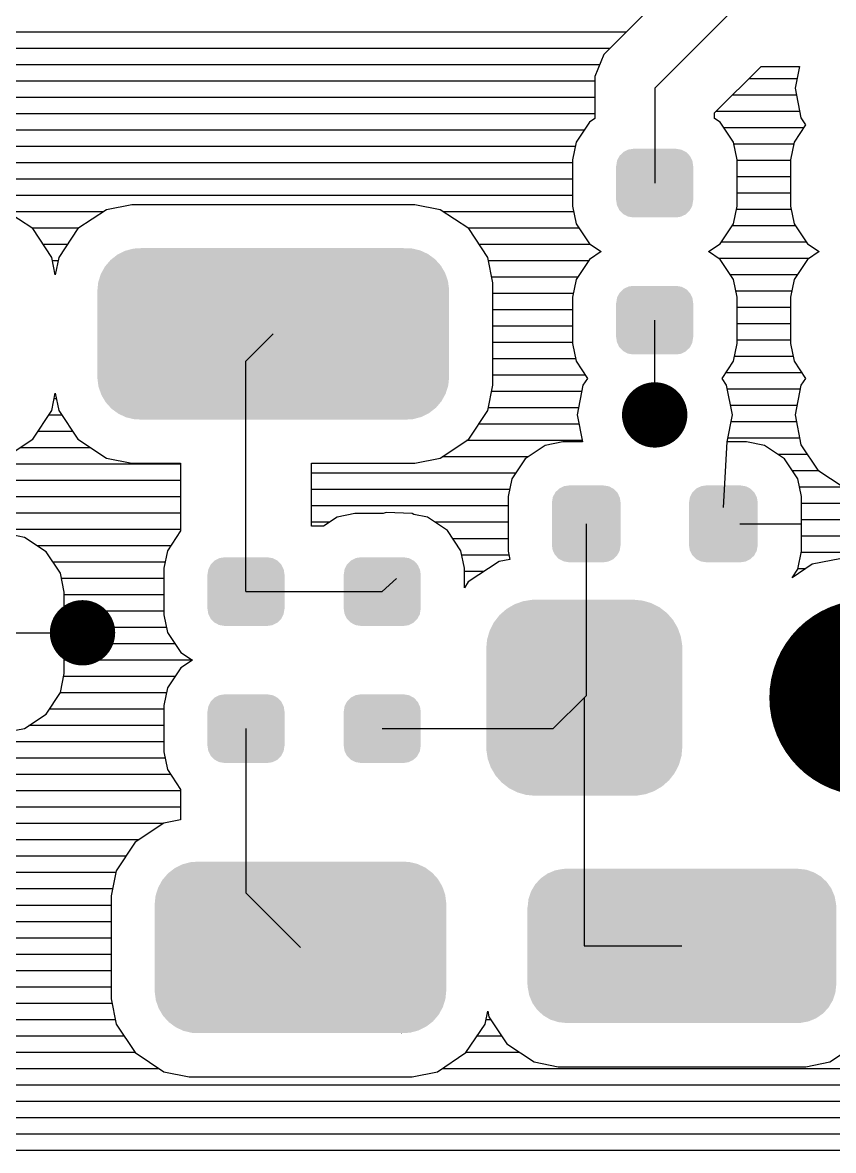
# Model space of a CAD drawing. Extents: x 295 to 953, y 10 to 290.
# Drawn here: x 702.71 to 724.44, y 136.41 to 166.66 of the extents above; entities that cross this region are included whole.
import ezdxf

# ---------------------------------------------------------------- set-up
doc = ezdxf.new("R2010")
doc.units = 0
doc.header["$LTSCALE"] = 5
doc.header["$MEASUREMENT"] = 0
doc.layers.get('0').update_dxf_attribs({"linetype": 'CONTINUOUS', "lineweight": 25})
doc.layers.add('DV-PEI-A6_BOT', color=7, linetype='CONTINUOUS')

msp = doc.modelspace()

# ---------------------------------------------------------------- linework, layer by layer
for points, const_width in [([(720.092, 156.137, -1), (719.216, 156.137, -1)], 0.876), ([(704.757, 150.295, -1), (703.881, 150.295, -1)], 0.876), ([(726.67, 148.554, -1), (724.042, 148.554, -1)], 2.629)]:
    msp.add_lwpolyline(points, format="xyb", close=True, dxfattribs=dict(const_width=const_width))
for points in [[(720.66, 162.958), (720.604, 163.075), (718.646, 162.958), (718.707, 163.075)], [(720.604, 163.075), (720.592, 163.088), (718.707, 163.075), (718.714, 163.088)], [(720.592, 163.088), (720.503, 163.18), (718.714, 163.088), (718.809, 163.18)], [(720.503, 163.18), (720.485, 163.19), (718.809, 163.18), (718.818, 163.19)], [(720.485, 163.19), (720.374, 163.249), (718.818, 163.19), (718.94, 163.249)], [(720.374, 163.249), (720.346, 163.253), (718.94, 163.249), (718.949, 163.253)], [(720.346, 163.253), (720.23, 163.273), (718.949, 163.253), (719.079, 163.273)], [(720.688, 161.891), (720.688, 162.814), (718.62, 161.891), (718.62, 162.814)], [(720.685, 162.814), (720.667, 162.944), (718.623, 162.814), (718.644, 162.944)], [(720.667, 162.944), (720.66, 162.958), (718.644, 162.944), (718.646, 162.958)], [(720.664, 161.762), (720.685, 161.891), (718.642, 161.762), (718.623, 161.891)], [(720.662, 161.747), (720.664, 161.762), (718.649, 161.747), (718.642, 161.762)], [(720.601, 161.63), (720.662, 161.747), (718.705, 161.63), (718.649, 161.747)], [(720.595, 161.618), (720.601, 161.63), (718.717, 161.618), (718.705, 161.63)], [(720.499, 161.525), (720.595, 161.618), (718.806, 161.525), (718.717, 161.618)], [(720.49, 161.516), (720.499, 161.525), (718.823, 161.516), (718.806, 161.525)], [(720.369, 161.457), (720.49, 161.516), (718.935, 161.457), (718.823, 161.516)], [(720.359, 161.452), (720.369, 161.457), (718.963, 161.452), (718.935, 161.457)], [(720.23, 161.433), (720.359, 161.452), (719.079, 161.433), (718.963, 161.452)], [(713.369, 160.549), (713.165, 160.597), (705.503, 160.549), (705.684, 160.597)], [(713.165, 160.597), (713.144, 160.602), (705.684, 160.597), (705.767, 160.602)], [(713.144, 160.602), (712.912, 160.609), (705.767, 160.602), (705.883, 160.609)], [(705.949, 160.609), (705.915, 160.611), (705.883, 160.609), (705.915, 160.611)], [(713.787, 160.292), (713.766, 160.314), (705.071, 160.292), (705.1, 160.314)], [(713.766, 160.314), (713.603, 160.434), (705.1, 160.314), (705.253, 160.434)], [(713.603, 160.434), (713.58, 160.452), (705.253, 160.434), (705.288, 160.452)], [(713.58, 160.452), (713.394, 160.537), (705.288, 160.452), (705.46, 160.537)], [(713.394, 160.537), (713.369, 160.549), (705.46, 160.537), (705.503, 160.549)], [(714.039, 159.943), (713.938, 160.115), (704.825, 159.943), (704.92, 160.115)], [(713.938, 160.115), (713.921, 160.143), (704.92, 160.115), (704.944, 160.143)], [(713.921, 160.143), (713.787, 160.292), (704.944, 160.143), (705.071, 160.292)], [(714.145, 159.494), (714.119, 159.691), (704.72, 159.494), (704.739, 159.691)], [(714.119, 159.691), (714.115, 159.724), (704.739, 159.691), (704.75, 159.724)], [(714.115, 159.724), (714.05, 159.912), (704.75, 159.724), (704.808, 159.912)], [(714.05, 159.912), (714.039, 159.943), (704.808, 159.912), (704.825, 159.943)], [(714.145, 159.461), (714.145, 159.494), (704.716, 159.461), (704.72, 159.494)], [(714.145, 159.458), (714.145, 159.461), (704.716, 159.458), (704.716, 159.461)], [(714.145, 157.162), (714.145, 159.458), (704.716, 157.162), (704.716, 159.458)], [(720.66, 159.284), (720.604, 159.401), (718.646, 159.284), (718.707, 159.401)], [(720.604, 159.401), (720.592, 159.413), (718.707, 159.401), (718.714, 159.413)], [(720.592, 159.413), (720.503, 159.506), (718.714, 159.413), (718.809, 159.506)], [(720.503, 159.506), (720.485, 159.515), (718.809, 159.506), (718.818, 159.515)], [(720.485, 159.515), (720.374, 159.574), (718.818, 159.515), (718.94, 159.574)], [(720.374, 159.574), (720.346, 159.579), (718.94, 159.574), (718.949, 159.579)], [(720.346, 159.579), (720.23, 159.598), (718.949, 159.579), (719.079, 159.598)], [(720.688, 158.217), (720.688, 159.14), (718.62, 158.217), (718.62, 159.14)], [(720.685, 159.14), (720.667, 159.269), (718.623, 159.14), (718.644, 159.269)], [(720.667, 159.269), (720.66, 159.284), (718.644, 159.269), (718.646, 159.284)], [(720.664, 158.087), (720.685, 158.217), (718.642, 158.087), (718.623, 158.217)], [(720.662, 158.072), (720.664, 158.087), (718.649, 158.072), (718.642, 158.087)], [(720.601, 157.955), (720.662, 158.072), (718.705, 157.955), (718.649, 158.072)], [(720.595, 157.943), (720.601, 157.955), (718.717, 157.943), (718.705, 157.955)], [(720.499, 157.85), (720.595, 157.943), (718.806, 157.85), (718.717, 157.943)], [(720.49, 157.841), (720.499, 157.85), (718.823, 157.841), (718.806, 157.85)], [(720.369, 157.782), (720.49, 157.841), (718.935, 157.782), (718.823, 157.841)], [(720.359, 157.777), (720.369, 157.782), (718.963, 157.777), (718.935, 157.782)], [(720.23, 157.758), (720.359, 157.777), (719.079, 157.758), (718.963, 157.777)], [(714.145, 157.159), (714.145, 157.162), (704.716, 157.159), (704.716, 157.162)], [(714.142, 157.125), (714.145, 157.159), (704.717, 157.125), (704.716, 157.159)], [(714.122, 156.929), (714.142, 157.125), (704.742, 156.929), (704.717, 157.125)], [(714.112, 156.896), (714.122, 156.929), (704.747, 156.896), (704.742, 156.929)], [(714.053, 156.708), (714.112, 156.896), (704.812, 156.708), (704.747, 156.896)], [(714.036, 156.677), (714.053, 156.708), (704.822, 156.677), (704.812, 156.708)], [(713.941, 156.505), (714.036, 156.677), (704.924, 156.505), (704.822, 156.677)], [(713.918, 156.477), (713.941, 156.505), (704.94, 156.477), (704.924, 156.505)], [(713.791, 156.328), (713.918, 156.477), (705.074, 156.328), (704.94, 156.477)], [(713.761, 156.305), (713.791, 156.328), (705.095, 156.305), (705.074, 156.328)], [(713.608, 156.186), (713.761, 156.305), (705.258, 156.186), (705.095, 156.305)], [(713.573, 156.168), (713.608, 156.186), (705.282, 156.168), (705.258, 156.186)], [(713.401, 156.082), (713.573, 156.168), (705.467, 156.082), (705.282, 156.168)], [(713.358, 156.071), (713.401, 156.082), (705.492, 156.071), (705.467, 156.082)], [(713.177, 156.023), (713.358, 156.071), (705.697, 156.023), (705.492, 156.071)], [(713.095, 156.018), (713.177, 156.023), (705.717, 156.018), (705.697, 156.023)], [(712.978, 156.011), (713.095, 156.018), (705.949, 156.011), (705.717, 156.018)], [(712.946, 156.009), (712.978, 156.011), (712.946, 156.009), (712.912, 156.011)], [(718.395, 154.228), (718.281, 154.246), (717.23, 154.228), (717.358, 154.246)], [(718.281, 154.246), (718.281, 154.25), (717.358, 154.246), (717.358, 154.25)], [(722.07, 154.228), (721.956, 154.246), (720.904, 154.228), (721.033, 154.246)], [(721.956, 154.246), (721.956, 154.25), (721.033, 154.246), (721.033, 154.25)], [(718.713, 153.935), (718.657, 154.051), (716.924, 153.935), (716.986, 154.051)], [(718.657, 154.051), (718.644, 154.064), (716.986, 154.051), (716.992, 154.064)], [(718.644, 154.064), (718.555, 154.155), (716.992, 154.064), (717.088, 154.155)], [(718.555, 154.155), (718.537, 154.165), (717.088, 154.155), (717.098, 154.165)], [(718.537, 154.165), (718.425, 154.223), (717.098, 154.165), (717.22, 154.223)], [(718.425, 154.223), (718.395, 154.228), (717.22, 154.223), (717.23, 154.228)], [(722.388, 153.935), (722.331, 154.051), (720.599, 153.935), (720.66, 154.051)], [(722.331, 154.051), (722.318, 154.064), (720.66, 154.051), (720.667, 154.064)], [(722.318, 154.064), (722.229, 154.155), (720.667, 154.064), (720.763, 154.155)], [(722.229, 154.155), (722.211, 154.165), (720.763, 154.155), (720.773, 154.165)], [(722.211, 154.165), (722.1, 154.223), (720.773, 154.165), (720.894, 154.223)], [(722.1, 154.223), (722.07, 154.228), (720.894, 154.223), (720.904, 154.228)], [(718.74, 153.791), (718.72, 153.92), (716.9, 153.791), (716.921, 153.92)], [(718.74, 153.788), (718.74, 153.791), (716.9, 153.788), (716.9, 153.791)], [(718.74, 152.643), (718.74, 153.788), (716.9, 152.643), (716.9, 153.788)], [(718.72, 153.92), (718.713, 153.935), (716.921, 153.92), (716.924, 153.935)], [(722.415, 153.791), (722.395, 153.92), (720.574, 153.791), (720.596, 153.92)], [(722.415, 153.788), (722.415, 153.791), (720.574, 153.788), (720.574, 153.791)], [(722.415, 152.643), (722.415, 153.788), (720.574, 152.643), (720.574, 153.788)], [(722.395, 153.92), (722.388, 153.935), (720.596, 153.92), (720.599, 153.935)], [(718.74, 152.64), (718.74, 152.643), (716.9, 152.64), (716.9, 152.643)], [(718.718, 152.512), (718.74, 152.64), (716.919, 152.512), (716.9, 152.64)], [(718.715, 152.496), (718.718, 152.512), (716.927, 152.496), (716.919, 152.512)], [(718.654, 152.381), (718.715, 152.496), (716.983, 152.381), (716.927, 152.496)], [(722.415, 152.64), (722.415, 152.643), (720.574, 152.64), (720.574, 152.643)], [(722.393, 152.512), (722.415, 152.64), (720.594, 152.512), (720.574, 152.64)], [(722.39, 152.496), (722.393, 152.512), (720.601, 152.496), (720.594, 152.512)], [(722.329, 152.381), (722.39, 152.496), (720.658, 152.381), (720.601, 152.496)], [(709.65, 152.121), (709.638, 152.134), (707.753, 152.121), (707.76, 152.134)], [(709.638, 152.134), (709.549, 152.227), (707.76, 152.134), (707.855, 152.227)], [(709.549, 152.227), (709.532, 152.236), (707.855, 152.227), (707.864, 152.236)], [(709.532, 152.236), (709.42, 152.295), (707.864, 152.236), (707.986, 152.295)], [(709.42, 152.295), (709.392, 152.3), (707.986, 152.295), (707.996, 152.3)], [(709.392, 152.3), (709.276, 152.319), (707.996, 152.3), (708.125, 152.319)], [(713.301, 152.121), (713.289, 152.134), (711.405, 152.121), (711.411, 152.134)], [(713.289, 152.134), (713.2, 152.227), (711.411, 152.134), (711.506, 152.227)], [(713.2, 152.227), (713.183, 152.236), (711.506, 152.227), (711.516, 152.236)], [(713.183, 152.236), (713.071, 152.295), (711.516, 152.236), (711.637, 152.295)], [(713.071, 152.295), (713.043, 152.3), (711.637, 152.295), (711.647, 152.3)], [(713.043, 152.3), (712.927, 152.319), (711.647, 152.3), (711.776, 152.319)], [(718.647, 152.368), (718.654, 152.381), (716.996, 152.368), (716.983, 152.381)], [(718.552, 152.276), (718.647, 152.368), (717.085, 152.276), (716.996, 152.368)], [(718.542, 152.267), (718.552, 152.276), (717.103, 152.267), (717.085, 152.276)], [(718.42, 152.209), (718.542, 152.267), (717.214, 152.209), (717.103, 152.267)], [(718.41, 152.204), (718.42, 152.209), (717.244, 152.204), (717.214, 152.209)], [(718.281, 152.186), (718.41, 152.204), (717.358, 152.186), (717.244, 152.204)], [(718.281, 152.182), (718.281, 152.186), (717.358, 152.182), (717.358, 152.186)], [(722.322, 152.368), (722.329, 152.381), (720.67, 152.368), (720.658, 152.381)], [(722.226, 152.276), (722.322, 152.368), (720.759, 152.276), (720.67, 152.368)], [(722.216, 152.267), (722.226, 152.276), (720.778, 152.267), (720.759, 152.276)], [(722.095, 152.209), (722.216, 152.267), (720.889, 152.209), (720.778, 152.267)], [(722.084, 152.204), (722.095, 152.209), (720.919, 152.204), (720.889, 152.209)], [(721.956, 152.186), (722.084, 152.204), (721.033, 152.186), (720.919, 152.204)], [(721.956, 152.182), (721.956, 152.186), (721.033, 152.182), (721.033, 152.186)], [(709.734, 150.937), (709.734, 151.86), (707.666, 150.937), (707.666, 151.86)], [(709.732, 151.86), (709.713, 151.99), (707.669, 151.86), (707.69, 151.99)], [(709.713, 151.99), (709.706, 152.004), (707.69, 151.99), (707.693, 152.004)], [(709.706, 152.004), (709.65, 152.121), (707.693, 152.004), (707.753, 152.121)], [(713.386, 150.937), (713.386, 151.86), (711.318, 150.937), (711.318, 151.86)], [(713.383, 151.86), (713.364, 151.99), (711.321, 151.86), (711.341, 151.99)], [(713.364, 151.99), (713.357, 152.004), (711.341, 151.99), (711.344, 152.004)], [(713.357, 152.004), (713.301, 152.121), (711.344, 152.004), (711.405, 152.121)], [(709.711, 150.808), (709.732, 150.937), (707.688, 150.808), (707.669, 150.937)], [(713.362, 150.808), (713.383, 150.937), (711.339, 150.808), (711.321, 150.937)], [(719.982, 150.826), (719.845, 150.932), (715.56, 150.826), (715.681, 150.932)], [(719.845, 150.932), (719.786, 150.978), (715.681, 150.932), (715.758, 150.978)], [(719.786, 150.978), (719.629, 151.058), (715.758, 150.978), (715.894, 151.058)], [(719.629, 151.058), (719.566, 151.09), (715.894, 151.058), (715.984, 151.09)], [(719.566, 151.09), (719.389, 151.142), (715.984, 151.09), (716.127, 151.142)], [(719.389, 151.142), (719.328, 151.159), (716.127, 151.142), (716.239, 151.159)], [(719.328, 151.159), (719.108, 151.18), (716.239, 151.159), (716.372, 151.18)], [(719.108, 151.18), (719.082, 151.183), (716.372, 151.18), (716.453, 151.183)], [(709.708, 150.793), (709.711, 150.808), (707.695, 150.793), (707.688, 150.808)], [(709.647, 150.676), (709.708, 150.793), (707.751, 150.676), (707.695, 150.793)], [(709.641, 150.664), (709.647, 150.676), (707.763, 150.664), (707.751, 150.676)], [(709.546, 150.571), (709.641, 150.664), (707.852, 150.571), (707.763, 150.664)], [(713.36, 150.793), (713.362, 150.808), (711.346, 150.793), (711.339, 150.808)], [(713.299, 150.676), (713.36, 150.793), (711.402, 150.676), (711.346, 150.793)], [(713.292, 150.664), (713.299, 150.676), (711.414, 150.664), (711.402, 150.676)], [(713.197, 150.571), (713.292, 150.664), (711.503, 150.571), (711.414, 150.664)], [(720.185, 150.573), (720.146, 150.64), (715.343, 150.573), (715.395, 150.64)], [(720.146, 150.64), (720.033, 150.769), (715.395, 150.64), (715.495, 150.769)], [(720.033, 150.769), (719.982, 150.826), (715.495, 150.769), (715.56, 150.826)], [(709.536, 150.562), (709.546, 150.571), (707.869, 150.562), (707.852, 150.571)], [(709.415, 150.503), (709.536, 150.562), (707.981, 150.503), (707.869, 150.562)], [(709.405, 150.498), (709.415, 150.503), (708.009, 150.498), (707.981, 150.503)], [(709.276, 150.479), (709.405, 150.498), (708.125, 150.479), (708.009, 150.498)], [(713.188, 150.562), (713.197, 150.571), (711.52, 150.562), (711.503, 150.571)], [(713.066, 150.503), (713.188, 150.562), (711.632, 150.503), (711.52, 150.562)], [(713.056, 150.498), (713.066, 150.503), (711.66, 150.498), (711.632, 150.503)], [(712.927, 150.479), (713.056, 150.498), (711.776, 150.479), (711.66, 150.498)], [(720.355, 150.194), (720.298, 150.352), (715.185, 150.194), (715.231, 150.352)], [(720.298, 150.352), (720.271, 150.427), (715.231, 150.352), (715.269, 150.427)], [(720.271, 150.427), (720.185, 150.573), (715.269, 150.427), (715.343, 150.573)], [(720.394, 149.949), (720.368, 150.115), (715.146, 149.949), (715.162, 150.115)], [(720.368, 150.115), (720.355, 150.194), (715.162, 150.115), (715.185, 150.194)], [(720.396, 149.868), (720.394, 149.949), (715.138, 149.868), (715.146, 149.949)], [(720.396, 147.239), (720.396, 149.868), (715.138, 147.239), (715.138, 149.868)], [(709.638, 148.459), (709.549, 148.552), (707.76, 148.459), (707.855, 148.552)], [(709.549, 148.552), (709.532, 148.561), (707.855, 148.552), (707.864, 148.561)], [(709.532, 148.561), (709.42, 148.62), (707.864, 148.561), (707.986, 148.62)], [(709.42, 148.62), (709.392, 148.625), (707.986, 148.62), (707.996, 148.625)], [(709.392, 148.625), (709.276, 148.644), (707.996, 148.625), (708.125, 148.644)], [(713.289, 148.459), (713.2, 148.552), (711.411, 148.459), (711.506, 148.552)], [(713.2, 148.552), (713.183, 148.561), (711.506, 148.552), (711.516, 148.561)], [(713.183, 148.561), (713.071, 148.62), (711.516, 148.561), (711.637, 148.62)], [(713.071, 148.62), (713.043, 148.625), (711.637, 148.62), (711.647, 148.625)], [(713.043, 148.625), (712.927, 148.644), (711.647, 148.625), (711.776, 148.644)], [(709.732, 148.186), (709.713, 148.315), (707.669, 148.186), (707.69, 148.315)], [(709.713, 148.315), (709.706, 148.33), (707.69, 148.315), (707.693, 148.33)], [(709.706, 148.33), (709.65, 148.447), (707.693, 148.33), (707.753, 148.447)], [(709.65, 148.447), (709.638, 148.459), (707.753, 148.447), (707.76, 148.459)], [(713.383, 148.186), (713.364, 148.315), (711.321, 148.186), (711.341, 148.315)], [(713.364, 148.315), (713.357, 148.33), (711.341, 148.315), (711.344, 148.33)], [(713.357, 148.33), (713.301, 148.447), (711.344, 148.33), (711.405, 148.447)], [(713.301, 148.447), (713.289, 148.459), (711.405, 148.447), (711.411, 148.459)], [(709.734, 147.263), (709.734, 148.186), (707.666, 147.263), (707.666, 148.186)], [(713.386, 147.263), (713.386, 148.186), (711.318, 147.263), (711.318, 148.186)], [(709.711, 147.133), (709.732, 147.263), (707.688, 147.133), (707.669, 147.263)], [(709.708, 147.119), (709.711, 147.133), (707.695, 147.119), (707.688, 147.133)], [(709.647, 147.002), (709.708, 147.119), (707.751, 147.002), (707.695, 147.119)], [(709.641, 146.989), (709.647, 147.002), (707.763, 146.989), (707.751, 147.002)], [(709.546, 146.896), (709.641, 146.989), (707.852, 146.896), (707.763, 146.989)], [(713.362, 147.133), (713.383, 147.263), (711.339, 147.133), (711.321, 147.263)], [(713.36, 147.119), (713.362, 147.133), (711.346, 147.119), (711.339, 147.133)], [(713.299, 147.002), (713.36, 147.119), (711.402, 147.002), (711.346, 147.119)], [(713.292, 146.989), (713.299, 147.002), (711.414, 146.989), (711.402, 147.002)], [(713.197, 146.896), (713.292, 146.989), (711.503, 146.896), (711.414, 146.989)], [(720.388, 147.158), (720.396, 147.239), (715.141, 147.158), (715.138, 147.239)], [(720.373, 146.993), (720.388, 147.158), (715.167, 146.993), (715.141, 147.158)], [(720.35, 146.914), (720.373, 146.993), (715.179, 146.914), (715.167, 146.993)], [(709.536, 146.887), (709.546, 146.896), (707.869, 146.887), (707.852, 146.896)], [(709.415, 146.828), (709.536, 146.887), (707.981, 146.828), (707.869, 146.887)], [(709.405, 146.824), (709.415, 146.828), (708.009, 146.824), (707.981, 146.828)], [(709.276, 146.804), (709.405, 146.824), (708.125, 146.804), (708.009, 146.824)], [(713.188, 146.887), (713.197, 146.896), (711.52, 146.887), (711.503, 146.896)], [(713.066, 146.828), (713.188, 146.887), (711.632, 146.828), (711.52, 146.887)], [(713.056, 146.824), (713.066, 146.828), (711.66, 146.824), (711.632, 146.828)], [(712.927, 146.804), (713.056, 146.824), (711.776, 146.804), (711.66, 146.824)], [(720.304, 146.755), (720.35, 146.914), (715.236, 146.755), (715.179, 146.914)], [(720.266, 146.681), (720.304, 146.755), (715.263, 146.681), (715.236, 146.755)], [(720.191, 146.535), (720.266, 146.681), (715.349, 146.535), (715.263, 146.681)], [(720.139, 146.467), (720.191, 146.535), (715.389, 146.467), (715.349, 146.535)], [(720.039, 146.339), (720.139, 146.467), (715.502, 146.339), (715.389, 146.467)], [(719.974, 146.282), (720.039, 146.339), (715.552, 146.282), (715.502, 146.339)], [(719.854, 146.175), (719.974, 146.282), (715.689, 146.175), (715.552, 146.282)], [(719.776, 146.13), (719.854, 146.175), (715.748, 146.13), (715.689, 146.175)], [(719.64, 146.05), (719.776, 146.13), (715.905, 146.05), (715.748, 146.13)], [(719.551, 146.017), (719.64, 146.05), (715.969, 146.017), (715.905, 146.05)], [(719.407, 145.966), (719.551, 146.017), (716.146, 145.966), (715.969, 146.017)], [(719.295, 145.948), (719.407, 145.966), (716.206, 145.948), (716.146, 145.966)], [(719.163, 145.927), (719.295, 145.948), (716.426, 145.927), (716.206, 145.948)], [(719.082, 145.925), (719.163, 145.927), (716.453, 145.925), (716.426, 145.927)], [(713.69, 143.863), (713.527, 143.983), (706.636, 143.863), (706.789, 143.983)], [(713.527, 143.983), (713.504, 144.001), (706.789, 143.983), (706.825, 144.001)], [(713.504, 144.001), (713.318, 144.086), (706.825, 144.001), (706.997, 144.086)], [(713.318, 144.086), (713.293, 144.098), (706.997, 144.086), (707.04, 144.098)], [(713.293, 144.098), (713.089, 144.146), (707.04, 144.098), (707.221, 144.146)], [(713.089, 144.146), (713.068, 144.151), (707.221, 144.146), (707.303, 144.151)], [(713.068, 144.151), (712.836, 144.158), (707.303, 144.151), (707.42, 144.158)], [(707.485, 144.158), (707.452, 144.16), (707.42, 144.158), (707.452, 144.16)], [(723.708, 143.944), (723.519, 143.964), (717.09, 143.944), (717.201, 143.964)], [(723.519, 143.964), (723.489, 143.968), (717.201, 143.964), (717.279, 143.968)], [(723.489, 143.968), (723.489, 143.971), (717.279, 143.968), (717.279, 143.971)], [(713.963, 143.492), (713.862, 143.664), (706.362, 143.492), (706.457, 143.664)], [(713.862, 143.664), (713.846, 143.692), (706.457, 143.664), (706.48, 143.692)], [(713.846, 143.692), (713.711, 143.84), (706.48, 143.692), (706.607, 143.84)], [(713.711, 143.84), (713.69, 143.863), (706.607, 143.84), (706.636, 143.863)], [(724.266, 143.613), (724.158, 143.713), (716.51, 143.613), (716.603, 143.713)], [(724.158, 143.713), (724.105, 143.762), (716.603, 143.713), (716.673, 143.762)], [(724.105, 143.762), (723.976, 143.839), (716.673, 143.762), (716.783, 143.839)], [(723.976, 143.839), (723.916, 143.874), (716.783, 143.839), (716.867, 143.874)], [(723.916, 143.874), (723.767, 143.924), (716.867, 143.874), (716.985, 143.924)], [(723.767, 143.924), (723.708, 143.944), (716.985, 143.924), (717.09, 143.944)], [(714.039, 143.273), (713.974, 143.461), (706.286, 143.273), (706.345, 143.461)], [(713.974, 143.461), (713.963, 143.492), (706.345, 143.461), (706.362, 143.492)], [(724.477, 143.231), (724.421, 143.363), (716.298, 143.231), (716.342, 143.363)], [(724.421, 143.363), (724.392, 143.433), (716.342, 143.363), (716.383, 143.433)], [(724.392, 143.433), (724.309, 143.552), (716.383, 143.433), (716.454, 143.552)], [(724.309, 143.552), (724.266, 143.613), (716.454, 143.552), (716.51, 143.613)], [(714.069, 143.043), (714.043, 143.24), (706.256, 143.043), (706.276, 143.24)], [(714.043, 143.24), (714.039, 143.273), (706.276, 143.24), (706.286, 143.273)], [(724.517, 143.015), (724.491, 143.155), (716.257, 143.015), (716.272, 143.155)], [(724.491, 143.155), (724.477, 143.231), (716.272, 143.155), (716.298, 143.231)], [(714.072, 140.711), (714.072, 143.007), (706.25, 140.711), (706.25, 143.007)], [(714.069, 143.01), (714.069, 143.043), (706.253, 143.01), (706.256, 143.043)], [(714.069, 143.007), (714.069, 143.01), (706.253, 143.007), (706.253, 143.01)], [(724.523, 140.863), (724.523, 142.937), (716.245, 140.863), (716.245, 142.937)], [(724.521, 142.937), (724.517, 143.015), (716.248, 142.937), (716.257, 143.015)], [(714.069, 140.708), (714.069, 140.711), (706.253, 140.708), (706.253, 140.711)], [(714.066, 140.674), (714.069, 140.708), (706.253, 140.674), (706.253, 140.708)], [(714.046, 140.478), (714.066, 140.674), (706.279, 140.478), (706.253, 140.674)], [(724.512, 140.784), (724.521, 140.863), (716.252, 140.784), (716.248, 140.863)], [(724.497, 140.645), (724.512, 140.784), (716.278, 140.645), (716.252, 140.784)], [(724.471, 140.568), (724.497, 140.645), (716.292, 140.568), (716.278, 140.645)], [(714.036, 140.445), (714.046, 140.478), (706.283, 140.445), (706.279, 140.478)], [(713.977, 140.256), (714.036, 140.445), (706.348, 140.256), (706.283, 140.445)], [(724.427, 140.436), (724.471, 140.568), (716.348, 140.436), (716.292, 140.568)], [(724.385, 140.366), (724.427, 140.436), (716.377, 140.366), (716.348, 140.436)], [(724.315, 140.248), (724.385, 140.366), (716.46, 140.248), (716.377, 140.366)], [(713.96, 140.226), (713.977, 140.256), (706.359, 140.226), (706.348, 140.256)], [(713.865, 140.054), (713.96, 140.226), (706.46, 140.054), (706.359, 140.226)], [(713.842, 140.026), (713.865, 140.054), (706.476, 140.026), (706.46, 140.054)], [(724.259, 140.186), (724.315, 140.248), (716.503, 140.186), (716.46, 140.248)], [(724.166, 140.087), (724.259, 140.186), (716.611, 140.087), (716.503, 140.186)], [(724.095, 140.037), (724.166, 140.087), (716.664, 140.037), (716.611, 140.087)], [(723.986, 139.961), (724.095, 140.037), (716.793, 139.961), (716.664, 140.037)], [(713.715, 139.877), (713.842, 140.026), (706.611, 139.877), (706.476, 140.026)], [(713.686, 139.854), (713.715, 139.877), (706.632, 139.854), (706.611, 139.877)], [(713.532, 139.735), (713.686, 139.854), (706.794, 139.735), (706.632, 139.854)], [(713.497, 139.717), (713.532, 139.735), (706.818, 139.717), (706.794, 139.735)], [(723.902, 139.925), (723.986, 139.961), (716.853, 139.925), (716.793, 139.961)], [(723.784, 139.876), (723.902, 139.925), (717.002, 139.876), (716.853, 139.925)], [(723.679, 139.856), (723.784, 139.876), (717.061, 139.856), (717.002, 139.876)], [(723.568, 139.835), (723.679, 139.856), (717.25, 139.835), (717.061, 139.856)], [(723.489, 139.832), (723.568, 139.835), (717.279, 139.832), (717.25, 139.835)], [(723.489, 139.829), (723.489, 139.832), (717.279, 139.829), (717.279, 139.832)], [(713.325, 139.631), (713.497, 139.717), (707.004, 139.631), (706.818, 139.717)], [(713.282, 139.62), (713.325, 139.631), (707.028, 139.62), (707.004, 139.631)], [(713.101, 139.572), (713.282, 139.62), (707.233, 139.572), (707.028, 139.62)], [(713.019, 139.567), (713.101, 139.572), (707.254, 139.567), (707.233, 139.572)], [(712.902, 139.56), (713.019, 139.567), (707.485, 139.56), (707.254, 139.567)], [(712.87, 139.558), (712.902, 139.56), (712.87, 139.558), (712.836, 139.56)]]:
    msp.add_solid(points)
at = {"layer": 'DV-PEI-A6_BOT'}
for p, q in [((720.939, 168.452), (718.749, 166.261)), ((721.845, 167.09), (719.654, 164.9)), ((718.889, 166.401), (682.885, 166.401)), ((718.749, 166.261), (718.293, 165.805)), ((718.451, 165.963), (682.972, 165.963)), ((718.293, 165.805), (718.048, 165.215)), ((718.176, 165.525), (683.019, 165.525)), ((721.261, 164.234), (722.511, 165.484)), ((722.511, 165.484), (723.533, 165.484)), ((723.533, 165.484), (723.416, 164.9)), ((718.048, 165.215), (718.048, 164.082)), ((723.463, 165.151), (722.184, 165.151)), ((718.048, 165.087), (682.931, 165.087)), ((719.654, 164.9), (719.654, 162.353)), ((723.416, 164.9), (723.574, 164.099)), ((718.048, 164.649), (682.762, 164.649)), ((723.451, 164.713), (721.746, 164.713)), ((721.261, 164.082), (721.261, 164.234)), ((723.539, 164.275), (721.307, 164.275)), ((718.048, 164.21), (688.213, 164.21)), ((717.907, 163.988), (717.551, 163.451)), ((718.048, 164.082), (717.907, 163.988)), ((721.407, 163.988), (721.261, 164.082)), ((721.763, 163.451), (721.407, 163.988)), ((723.574, 164.099), (723.697, 163.912)), ((717.761, 163.772), (688.692, 163.772)), ((723.65, 163.837), (721.506, 163.837)), ((723.697, 163.912), (723.393, 163.451)), ((717.528, 163.334), (688.925, 163.334)), ((717.551, 163.451), (717.452, 162.978)), ((721.862, 162.978), (721.763, 163.451)), ((723.381, 163.398), (721.775, 163.398)), ((723.393, 163.451), (723.294, 162.978)), ((717.452, 162.896), (689.001, 162.896)), ((717.452, 162.978), (717.452, 161.733)), ((721.862, 161.733), (721.862, 162.978)), ((723.294, 162.96), (721.862, 162.96)), ((723.294, 162.978), (723.294, 161.733)), ((717.452, 162.458), (689.001, 162.458)), ((723.294, 162.522), (721.862, 162.522)), ((717.452, 162.02), (689.001, 162.02)), ((723.294, 162.084), (721.862, 162.084)), ((702.987, 161.132), (702.222, 161.64)), ((704.88, 161.581), (702.303, 161.581)), ((704.962, 161.64), (704.196, 161.132)), ((705.639, 161.774), (704.962, 161.64)), ((713.228, 161.774), (705.639, 161.774)), ((713.906, 161.64), (713.228, 161.774)), ((714.671, 161.132), (713.906, 161.64)), ((717.481, 161.581), (713.987, 161.581)), ((717.452, 161.733), (717.551, 161.26)), ((721.763, 161.26), (721.862, 161.733)), ((723.311, 161.646), (721.845, 161.646)), ((723.294, 161.733), (723.393, 161.26)), ((717.551, 161.26), (717.907, 160.723)), ((721.407, 160.723), (721.763, 161.26)), ((723.422, 161.208), (721.734, 161.208)), ((723.393, 161.26), (723.749, 160.723)), ((704.22, 161.143), (702.964, 161.143)), ((703.501, 160.361), (702.987, 161.132)), ((704.196, 161.132), (703.682, 160.361)), ((717.627, 161.143), (714.648, 161.143)), ((715.185, 160.361), (714.671, 161.132)), ((703.916, 160.705), (703.267, 160.705)), ((717.931, 160.705), (714.951, 160.705)), ((717.907, 160.723), (718.217, 160.518)), ((721.097, 160.518), (721.407, 160.723)), ((723.714, 160.769), (721.442, 160.769)), ((723.749, 160.723), (724.059, 160.518)), ((703.589, 159.893), (703.501, 160.361)), ((703.682, 160.361), (703.589, 159.893)), ((715.319, 159.683), (715.185, 160.361)), ((717.907, 160.308), (717.551, 159.77)), ((718.217, 160.518), (717.907, 160.308)), ((721.407, 160.308), (721.097, 160.518)), ((723.784, 160.331), (721.372, 160.331)), ((721.763, 159.77), (721.407, 160.308)), ((723.749, 160.308), (723.393, 159.77)), ((724.059, 160.518), (723.749, 160.308)), ((703.665, 160.267), (703.519, 160.267)), ((717.878, 160.267), (715.203, 160.267)), ((717.586, 159.829), (715.29, 159.829)), ((717.551, 159.77), (717.452, 159.297)), ((723.475, 159.893), (721.681, 159.893)), ((721.862, 159.297), (721.763, 159.77)), ((723.393, 159.77), (723.294, 159.297)), ((715.319, 156.931), (715.319, 159.683)), ((717.475, 159.391), (715.319, 159.391)), ((723.329, 159.455), (721.827, 159.455)), ((717.452, 159.297), (717.452, 158.053)), ((721.862, 158.053), (721.862, 159.297)), ((723.294, 159.297), (723.294, 158.053)), ((717.452, 158.953), (715.319, 158.953)), ((723.294, 159.017), (721.862, 159.017)), ((717.452, 158.514), (715.319, 158.514)), ((719.654, 156.137), (719.654, 158.678)), ((723.294, 158.579), (721.862, 158.579)), ((708.7, 157.58), (709.431, 158.31)), ((717.452, 158.076), (715.319, 158.076)), ((717.452, 158.053), (717.551, 157.58)), ((721.763, 157.58), (721.862, 158.053)), ((723.294, 158.141), (721.862, 158.141)), ((723.294, 158.053), (723.393, 157.58)), ((708.7, 151.399), (708.7, 157.58)), ((717.534, 157.638), (715.319, 157.638)), ((717.551, 157.58), (717.855, 157.118)), ((721.459, 157.118), (721.763, 157.58)), ((723.364, 157.702), (721.792, 157.702)), ((723.393, 157.58), (723.697, 157.118)), ((717.802, 157.2), (715.319, 157.2)), ((717.855, 157.118), (717.732, 156.931)), ((721.582, 156.931), (721.459, 157.118)), ((723.598, 157.264), (721.559, 157.264)), ((723.697, 157.118), (723.574, 156.931)), ((703.501, 156.254), (703.589, 156.721)), ((703.589, 156.721), (703.682, 156.254)), ((715.185, 156.254), (715.319, 156.931)), ((717.697, 156.762), (715.284, 156.762)), ((717.732, 156.931), (717.574, 156.137)), ((721.74, 156.137), (721.582, 156.931)), ((723.551, 156.826), (721.605, 156.826)), ((723.574, 156.931), (723.416, 156.137)), ((703.624, 156.569), (703.559, 156.569)), ((723.463, 156.388), (721.693, 156.388)), ((702.987, 155.488), (703.501, 156.254)), ((703.764, 156.131), (703.419, 156.131)), ((703.682, 156.254), (704.196, 155.488)), ((714.671, 155.488), (715.185, 156.254)), ((717.609, 156.324), (715.197, 156.324)), ((717.574, 156.137), (717.715, 155.418)), ((721.6, 155.418), (721.74, 156.137)), ((723.416, 156.137), (723.574, 155.336)), ((717.621, 155.886), (714.94, 155.886)), ((723.451, 155.95), (721.705, 155.95)), ((702.222, 154.974), (702.987, 155.488)), ((704.056, 155.693), (703.127, 155.693)), ((704.196, 155.488), (704.962, 154.974)), ((713.906, 154.974), (714.671, 155.488)), ((723.539, 155.512), (721.617, 155.512)), ((704.541, 155.255), (702.642, 155.255)), ((717.709, 155.447), (714.613, 155.447)), ((716.721, 155.319), (716.184, 154.963)), ((717.195, 155.418), (716.721, 155.319)), ((717.715, 155.418), (717.195, 155.418)), ((721.494, 153.654), (721.6, 155.418)), ((722.119, 155.418), (721.6, 155.418)), ((722.593, 155.319), (722.119, 155.418)), ((723.13, 154.963), (722.593, 155.319)), ((723.574, 155.336), (724.024, 154.659)), ((704.962, 154.974), (705.639, 154.84)), ((713.228, 154.84), (713.906, 154.974)), ((716.254, 155.009), (713.958, 155.009)), ((716.184, 154.963), (715.822, 154.425)), ((723.749, 155.074), (722.961, 155.074)), ((723.492, 154.425), (723.13, 154.963)), ((706.948, 154.816), (699.499, 154.816)), ((705.639, 154.84), (706.948, 154.84)), ((706.948, 154.84), (706.948, 153.029)), ((710.453, 153.151), (710.453, 154.84)), ((710.453, 154.84), (713.228, 154.84)), ((715.921, 154.571), (710.453, 154.571)), ((724.059, 154.635), (723.346, 154.635)), ((724.024, 154.659), (724.702, 154.209)), ((706.948, 154.378), (699.499, 154.378)), ((715.822, 154.425), (715.728, 153.946)), ((723.586, 153.946), (723.492, 154.425)), ((715.763, 154.133), (710.453, 154.133)), ((715.728, 153.946), (715.728, 152.48)), ((724.748, 154.197), (723.533, 154.197)), ((723.586, 152.48), (723.586, 153.946)), ((706.948, 153.94), (699.342, 153.94)), ((715.728, 153.695), (710.453, 153.695)), ((729.603, 153.759), (723.586, 153.759)), ((706.948, 153.502), (699.061, 153.502)), ((711.142, 153.397), (710.78, 153.151)), ((711.621, 153.49), (711.142, 153.397)), ((712.381, 153.49), (711.621, 153.49)), ((712.457, 153.52), (712.381, 153.49)), ((713.152, 153.49), (712.457, 153.52)), ((713.199, 153.467), (713.152, 153.49)), ((713.567, 153.397), (713.199, 153.467)), ((714.104, 153.035), (713.567, 153.397)), ((706.948, 153.064), (698.892, 153.064)), ((710.938, 153.257), (710.453, 153.257)), ((710.78, 153.151), (710.453, 153.151)), ((715.728, 153.257), (713.771, 153.257)), ((717.82, 153.216), (717.82, 148.606)), ((721.933, 153.216), (723.586, 153.216)), ((729.603, 153.321), (723.586, 153.321)), ((702.765, 152.854), (702.257, 152.953)), ((703.343, 152.468), (702.765, 152.854)), ((706.948, 153.029), (706.597, 152.497)), ((714.461, 152.497), (714.104, 153.035)), ((715.728, 152.818), (714.25, 152.818)), ((729.603, 152.883), (723.586, 152.883)), ((706.685, 152.626), (703.104, 152.626)), ((703.729, 151.89), (703.343, 152.468)), ((706.597, 152.497), (706.498, 152.024)), ((714.56, 152.024), (714.461, 152.497)), ((715.728, 152.48), (715.769, 152.264)), ((723.492, 152.001), (723.586, 152.48)), ((729.609, 152.445), (723.58, 152.445)), ((706.533, 152.188), (703.53, 152.188)), ((715.746, 152.38), (714.484, 152.38)), ((715.483, 152.211), (714.659, 151.662)), ((715.769, 152.264), (715.483, 152.211)), ((723.872, 152.135), (723.34, 151.773)), ((725.356, 152.427), (723.872, 152.135)), ((703.828, 151.381), (703.729, 151.89)), ((706.498, 152.024), (706.498, 150.78)), ((714.56, 151.504), (714.56, 152.024)), ((715.086, 151.942), (714.56, 151.942)), ((723.34, 151.773), (723.492, 152.001)), ((723.685, 152.006), (723.492, 152.006)), ((706.498, 151.749), (703.752, 151.749)), ((712.731, 151.755), (712.352, 151.399)), ((714.659, 151.662), (714.56, 151.504)), ((703.828, 149.202), (703.828, 151.381)), ((706.498, 151.311), (703.828, 151.311)), ((708.7, 151.399), (712.352, 151.399)), ((706.498, 150.873), (703.828, 150.873)), ((706.498, 150.78), (706.597, 150.306)), ((706.568, 150.435), (703.828, 150.435)), ((701.509, 150.295), (704.319, 150.295)), ((701.947, 150.295), (703.828, 150.295)), ((706.597, 150.306), (706.954, 149.769)), ((706.802, 149.997), (703.828, 149.997)), ((706.954, 149.769), (707.263, 149.564)), ((707.263, 149.559), (703.828, 149.559)), ((707.263, 149.564), (706.954, 149.354)), ((703.729, 148.694), (703.828, 149.202)), ((706.802, 149.121), (703.811, 149.121)), ((706.954, 149.354), (706.597, 148.817)), ((706.597, 148.817), (706.498, 148.344)), ((703.343, 148.116), (703.729, 148.694)), ((706.568, 148.682), (703.723, 148.682)), ((716.932, 147.724), (717.767, 148.554)), ((717.82, 148.606), (717.767, 148.554)), ((717.767, 148.554), (717.767, 141.9)), ((706.498, 148.244), (703.431, 148.244)), ((706.498, 148.344), (706.498, 147.099)), ((702.765, 147.73), (703.343, 148.116)), ((702.257, 147.631), (702.765, 147.73)), ((706.498, 147.806), (702.882, 147.806)), ((708.7, 147.724), (708.7, 143.319)), ((712.352, 147.724), (716.932, 147.724)), ((706.498, 147.368), (677.37, 147.368)), ((706.498, 147.099), (706.597, 146.626)), ((706.533, 146.93), (677.808, 146.93)), ((706.685, 146.492), (678.246, 146.492)), ((706.597, 146.626), (706.948, 146.094)), ((706.948, 146.094), (706.948, 145.282)), ((706.948, 146.053), (678.684, 146.053)), ((706.948, 145.615), (679.122, 145.615)), ((706.486, 145.177), (679.561, 145.177)), ((706.498, 145.189), (705.733, 144.681)), ((706.948, 145.282), (706.498, 145.189)), ((705.826, 144.739), (679.999, 144.739)), ((705.733, 144.681), (705.219, 143.909)), ((705.481, 144.301), (680.332, 144.301)), ((705.213, 143.863), (680.513, 143.863)), ((705.219, 143.909), (705.084, 143.238)), ((705.125, 143.425), (680.659, 143.425)), ((705.084, 143.238), (705.084, 140.48)), ((708.7, 143.319), (710.161, 141.859)), ((705.084, 142.986), (680.659, 142.986)), ((705.084, 142.548), (680.659, 142.548)), ((705.084, 142.11), (680.513, 142.11)), ((717.767, 141.9), (720.384, 141.9)), ((705.084, 141.672), (680.332, 141.672)), ((705.084, 141.234), (695.667, 141.234)), ((705.084, 140.796), (696.31, 140.796)), ((705.108, 140.358), (696.607, 140.358)), ((705.084, 140.48), (705.219, 139.803)), ((715.109, 139.803), (715.179, 140.153)), ((715.179, 140.153), (715.208, 140.001)), ((705.195, 139.919), (696.794, 139.919)), ((705.219, 139.803), (705.733, 139.037)), ((714.595, 139.037), (715.109, 139.803)), ((715.261, 139.919), (715.132, 139.919)), ((715.208, 140.001), (715.693, 139.271)), ((705.435, 139.481), (696.882, 139.481)), ((715.553, 139.481), (714.893, 139.481)), ((715.693, 139.271), (716.424, 138.786)), ((724.351, 138.786), (725.081, 139.271)), ((705.727, 139.043), (696.853, 139.043)), ((705.733, 139.037), (706.498, 138.523)), ((713.83, 138.523), (714.595, 139.037)), ((716.032, 139.043), (714.601, 139.043)), ((706.369, 138.605), (696.765, 138.605)), ((706.498, 138.523), (707.176, 138.389)), ((713.152, 138.389), (713.83, 138.523)), ((766.933, 138.605), (713.958, 138.605)), ((716.424, 138.786), (717.066, 138.657)), ((717.066, 138.657), (723.709, 138.657)), ((723.709, 138.657), (724.351, 138.786)), ((707.176, 138.389), (713.152, 138.389)), ((767.266, 138.167), (696.508, 138.167)), ((766.834, 137.729), (696.105, 137.729)), ((766.542, 137.29), (695.264, 137.29)), ((766.443, 136.852), (694.826, 136.852)), ((766.396, 136.414), (694.388, 136.414))]:
    msp.add_line(p, q, dxfattribs=at)

doc.saveas('drawing.dxf')
